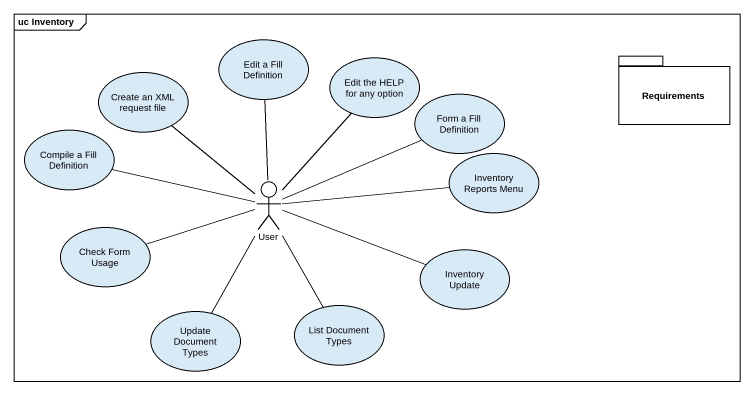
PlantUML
@startuml
mainframe uc Inventory
usecase "Edit a Fill Definition" as Edit_a_Fill_Definition
usecase "Create an XML request file" as Create_an_XML_request_file
usecase "Edit the HELP for any option" as Edit_the_HELP_for_any_option
package Requirements {
}
usecase "Form a Fill Definition" as Form_a_Fill_Definition
usecase "Compile a Fill Definition" as Compile_a_Fill_Definition
usecase "Inventory Reports Menu" as Inventory_Reports_Menu
actor User
usecase "Check Form Usage" as Check_Form_Usage
usecase "Inventory Update" as Inventory_Update
usecase "Update Document Types" as Update_Document_Types
usecase "List Document Types" as List_Document_Types
User -up- Edit_a_Fill_Definition
User -up- Create_an_XML_request_file
User -up- Edit_the_HELP_for_any_option
User -right- Form_a_Fill_Definition
User -left- Compile_a_Fill_Definition
User -right- Inventory_Reports_Menu
User -left- Check_Form_Usage
User -right- Inventory_Update
User -- Update_Document_Types
User -- List_Document_Types
@enduml
